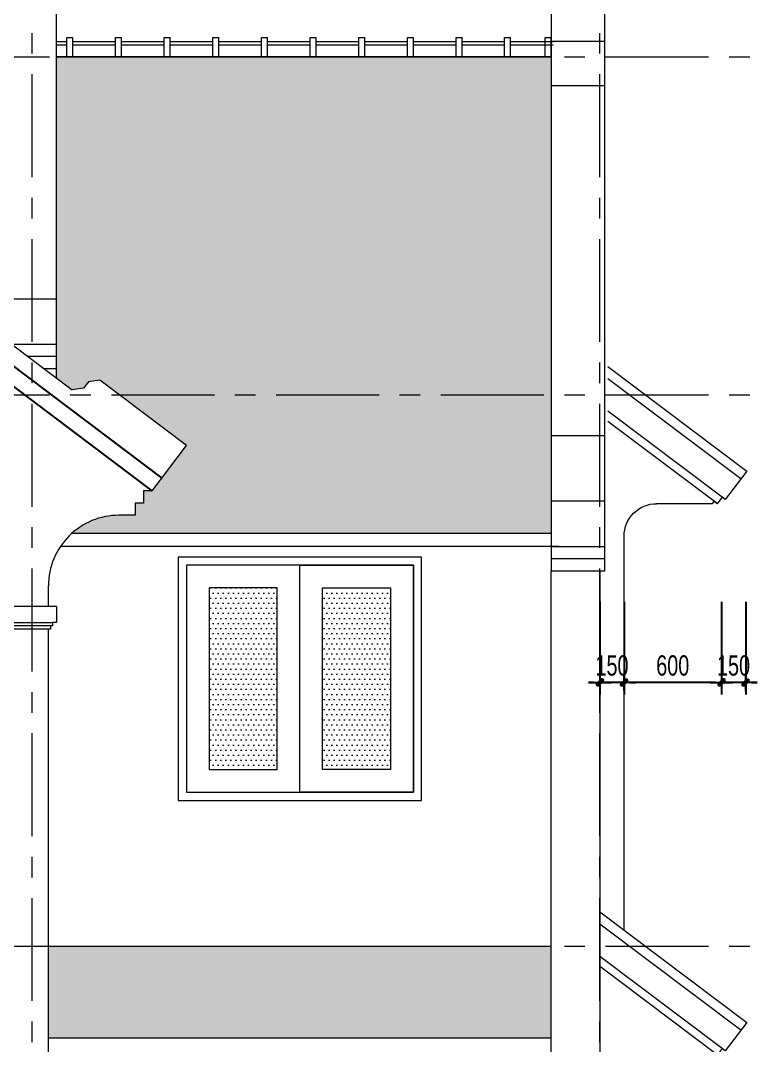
# Model space of a CAD drawing. Header units: inches. Extents: x 88947 to 296847, y 35049 to 161062.
# Drawn here: x 164875 to 169433, y 129618 to 135939 of the extents above; entities that cross this region are included whole.
import ezdxf
from ezdxf.xclip import XClip

# ---------------------------------------------------------------- set-up
doc = ezdxf.new("R2010")
doc.units = ezdxf.units.IN
doc.header["$MEASUREMENT"] = 0
doc.header["$XCLIPFRAME"] = 0
doc.header["$PDMODE"] = 1
doc.linetypes.add('ACAD_ISO03W100', pattern=[30, 12, -18])
doc.linetypes.add('CENTER', pattern=[50.8, 31.75, -6.35, 6.35, -6.35])
for name, color, linetype, lineweight in [('A-Dims', 145, 'Continuous', 25), ('CUA', 42, 'Continuous', 20), ('DIM', 7, 'Continuous', 25), ('HACTH', 8, 'Continuous', 5), ('HATCH', 8, 'Continuous', 5), ('KHUNG 1', 6, 'Continuous', 70), ('THAY', 3, 'Continuous', 18), ('TRUC', 252, 'ACAD_ISO03W100', 13)]:
    doc.layers.add(name, color=color, linetype=linetype, lineweight=lineweight)
doc.styles.add('VNI-HELVE-CONDENSE', font='VNARIAL.TTF', dxfattribs={"width": 0.7})
doc.dimstyles.new('TAS-100', dxfattribs={"dimscale": 50, "dimtxt": 2.5, "dimasz": 0.7, "dimexe": 1.5, "dimexo": 1.5, "dimgap": 0.8, "dimtad": 1, "dimdec": 0, "dimzin": 3, "dimdsep": 46, "dimtxsty": 'VNI-HELVE-CONDENSE', "dimblk": 'TICK', "dimcen": 2.5, "dimclrt": 71, "dimazin": 2, "dimtfac": 0.75, "dimtdec": 0, "dimtix": 1, "dimtmove": 2, "dimatfit": 2, "dimldrblk": 'TICK123', "dimfxl": 1.5, "dimtolj": 1, "dimtzin": 0, "dimarcsym": 0})

# ---------------------------------------------------------------- blocks, each defined once
blk = doc.blocks.new('TICK')
at = {"layer": 'A-Dims', "color": 1}
for p, q in [((-2, 0), (2, 0)), ((0, 1.5), (0, -1.5))]:
    blk.add_line(p, q, dxfattribs=at)
at = {"layer": 'A-Dims', "color": 1, "const_width": 0.788}
blk.add_lwpolyline([(-0.33, -0.35), (0.38, 0.38)], dxfattribs=at)
at = {"layer": 'A-Dims', "color": 1, "const_width": 0.394}
for points in [[(0.24, 0.52, -0.414214), (0.52, 0.52, -1)], [(0.52, 0.52, -0.414214), (0.52, 0.24, -1)], [(-0.47, -0.21, 0.414214), (-0.47, -0.49, 1)], [(-0.47, -0.49, 0.414214), (-0.19, -0.49, 1)]]:
    blk.add_lwpolyline(points, format="xyb", dxfattribs=at)
blk = doc.blocks.new('*D933')
at = {"layer": 'Defpoints', "color": 0}
for p in [(168597.7, 132430.3), (169197.3, 132430.3), (168597.7, 131857.4)]:
    blk.add_point(p, dxfattribs=at)
at = {"layer": 'DIM', "color": 0, "lineweight": -2}
for p, q in [((168597.7, 132355.3), (168597.7, 131782.4)), ((169197.3, 132355.3), (169197.3, 131782.4)), ((169162.3, 131857.4), (168632.7, 131857.4))]:
    blk.add_line(p, q, dxfattribs=at)
at = {"layer": 'DIM', "color": 0, "lineweight": -2, "xscale": 35, "yscale": 35, "zscale": 35, "rotation": 180}
blk.add_blockref('TICK', (168597.7, 131857.4), dxfattribs=at)
at = {"layer": 'DIM', "color": 0, "lineweight": -2, "xscale": 35, "yscale": 35, "zscale": 35}
blk.add_blockref('TICK', (169197.3, 131857.4), dxfattribs=at)
at = {"layer": 'DIM', "color": 71, "insert": (168897.5, 131961.2), "char_height": 125, "attachment_point": 5, "style": 'VNI-HELVE-CONDENSE'}
blk.add_mtext('\\A1;600', dxfattribs=at)
blk = doc.blocks.new('TICK123')
at = {"layer": 'A-Dims', "color": 1}
blk.add_lwpolyline([(0.05, 0, 0, 0.84, 0), (-2.11, 0, 8.4, 8.4, 0)], format="xyseb", dxfattribs=at)
blk = doc.blocks.new('*D934')
at = {"layer": 'Defpoints', "color": 0}
for p in [(168447.7, 132430.3), (168597.7, 132430.3), (168447.7, 131857.4)]:
    blk.add_point(p, dxfattribs=at)
at = {"layer": 'DIM', "color": 0, "lineweight": -2}
for p, q in [((168447.7, 132355.3), (168447.7, 131782.4)), ((168597.7, 132355.3), (168597.7, 131782.4)), ((168412.7, 131857.4), (168377.7, 131857.4)), ((168597.7, 131857.4), (168447.7, 131857.4)), ((168632.7, 131857.4), (168667.7, 131857.4))]:
    blk.add_line(p, q, dxfattribs=at)
at = {"layer": 'DIM', "color": 0, "lineweight": -2, "xscale": 35, "yscale": 35, "zscale": 35}
blk.add_blockref('TICK', (168447.7, 131857.4), dxfattribs=at)
at = {"layer": 'DIM', "color": 0, "lineweight": -2, "xscale": 35, "yscale": 35, "zscale": 35, "rotation": 180}
blk.add_blockref('TICK', (168597.7, 131857.4), dxfattribs=at)
at = {"layer": 'DIM', "color": 71, "insert": (168522.7, 131961.2), "char_height": 125, "attachment_point": 5, "style": 'VNI-HELVE-CONDENSE'}
blk.add_mtext('\\A1;150', dxfattribs=at)
blk = doc.blocks.new('*D935')
at = {"layer": 'Defpoints', "color": 0}
for p in [(169197.3, 132430.3), (169347.3, 132430.3), (169197.3, 131857.4)]:
    blk.add_point(p, dxfattribs=at)
at = {"layer": 'DIM', "color": 0, "lineweight": -2}
for p, q in [((169197.3, 132355.3), (169197.3, 131782.4)), ((169347.3, 132355.3), (169347.3, 131782.4)), ((169162.3, 131857.4), (169127.3, 131857.4)), ((169347.3, 131857.4), (169197.3, 131857.4)), ((169382.3, 131857.4), (169417.3, 131857.4))]:
    blk.add_line(p, q, dxfattribs=at)
at = {"layer": 'DIM', "color": 0, "lineweight": -2, "xscale": 35, "yscale": 35, "zscale": 35}
blk.add_blockref('TICK', (169197.3, 131857.4), dxfattribs=at)
at = {"layer": 'DIM', "color": 0, "lineweight": -2, "xscale": 35, "yscale": 35, "zscale": 35, "rotation": 180}
blk.add_blockref('TICK', (169347.3, 131857.4), dxfattribs=at)
at = {"layer": 'DIM', "color": 71, "insert": (169272.3, 131961.2), "char_height": 125, "attachment_point": 5, "style": 'VNI-HELVE-CONDENSE'}
blk.add_mtext('\\A1;150', dxfattribs=at)
blk = doc.blocks.new('*D3781')
at = {"layer": 'Defpoints', "color": 0}
for p in [(168597.7, 132430.3), (169197.3, 132430.3), (168597.7, 131857.4)]:
    blk.add_point(p, dxfattribs=at)
at = {"layer": 'DIM', "color": 0, "lineweight": -2}
for p, q in [((168597.7, 132355.3), (168597.7, 131782.4)), ((169197.3, 132355.3), (169197.3, 131782.4)), ((169162.3, 131857.4), (168632.7, 131857.4))]:
    blk.add_line(p, q, dxfattribs=at)
at = {"layer": 'DIM', "color": 0, "lineweight": -2, "xscale": 35, "yscale": 35, "zscale": 35, "rotation": 180}
blk.add_blockref('TICK', (168597.7, 131857.4), dxfattribs=at)
at = {"layer": 'DIM', "color": 0, "lineweight": -2, "xscale": 35, "yscale": 35, "zscale": 35}
blk.add_blockref('TICK', (169197.3, 131857.4), dxfattribs=at)
at = {"layer": 'DIM', "color": 71, "insert": (168897.5, 131961.2), "char_height": 125, "attachment_point": 5, "style": 'VNI-HELVE-CONDENSE'}
blk.add_mtext('\\A1;600', dxfattribs=at)
blk = doc.blocks.new('*D3782')
at = {"layer": 'Defpoints', "color": 0}
for p in [(168447.7, 132430.3), (168597.7, 132430.3), (168447.7, 131857.4)]:
    blk.add_point(p, dxfattribs=at)
at = {"layer": 'DIM', "color": 0, "lineweight": -2}
for p, q in [((168447.7, 132355.3), (168447.7, 131782.4)), ((168597.7, 132355.3), (168597.7, 131782.4)), ((168412.7, 131857.4), (168377.7, 131857.4)), ((168597.7, 131857.4), (168447.7, 131857.4)), ((168632.7, 131857.4), (168667.7, 131857.4))]:
    blk.add_line(p, q, dxfattribs=at)
at = {"layer": 'DIM', "color": 0, "lineweight": -2, "xscale": 35, "yscale": 35, "zscale": 35}
blk.add_blockref('TICK', (168447.7, 131857.4), dxfattribs=at)
at = {"layer": 'DIM', "color": 0, "lineweight": -2, "xscale": 35, "yscale": 35, "zscale": 35, "rotation": 180}
blk.add_blockref('TICK', (168597.7, 131857.4), dxfattribs=at)
at = {"layer": 'DIM', "color": 71, "insert": (168522.7, 131961.2), "char_height": 125, "attachment_point": 5, "style": 'VNI-HELVE-CONDENSE'}
blk.add_mtext('\\A1;150', dxfattribs=at)
blk = doc.blocks.new('*D3783')
at = {"layer": 'Defpoints', "color": 0}
for p in [(169197.3, 132430.3), (169347.3, 132430.3), (169197.3, 131857.4)]:
    blk.add_point(p, dxfattribs=at)
at = {"layer": 'DIM', "color": 0, "lineweight": -2}
for p, q in [((169197.3, 132355.3), (169197.3, 131782.4)), ((169347.3, 132355.3), (169347.3, 131782.4)), ((169162.3, 131857.4), (169127.3, 131857.4)), ((169347.3, 131857.4), (169197.3, 131857.4)), ((169382.3, 131857.4), (169417.3, 131857.4))]:
    blk.add_line(p, q, dxfattribs=at)
at = {"layer": 'DIM', "color": 0, "lineweight": -2, "xscale": 35, "yscale": 35, "zscale": 35}
blk.add_blockref('TICK', (169197.3, 131857.4), dxfattribs=at)
at = {"layer": 'DIM', "color": 0, "lineweight": -2, "xscale": 35, "yscale": 35, "zscale": 35, "rotation": 180}
blk.add_blockref('TICK', (169347.3, 131857.4), dxfattribs=at)
at = {"layer": 'DIM', "color": 71, "insert": (169272.3, 131961.2), "char_height": 125, "attachment_point": 5, "style": 'VNI-HELVE-CONDENSE'}
blk.add_mtext('\\A1;150', dxfattribs=at)
blk = doc.blocks.new('A$C4CB34AEF')
at = {"layer": 'HACTH'}
h = blk.add_hatch(dxfattribs=at)
h.set_pattern_fill('DOTS', color=256, scale=500, style=0)
h.set_pattern_definition([(0, (-1310, -1310), (15.625, 31.25), [0, -31.25])])
h.paths.add_polyline_path([(-890, -190), (-1310, -190), (-1310, -1310), (-890, -1310)])
h = blk.add_hatch(dxfattribs=at)
h.set_pattern_fill('DOTS', color=256, scale=500, style=0)
h.set_pattern_definition([(0, (-610, -1310), (15.625, 31.25), [0, -31.25])])
h.paths.add_polyline_path([(-610, -190), (-190, -190), (-190, -1310), (-610, -1310)])
at = {"layer": 'CUA'}
for points in [[(-1500, 0), (0, 0), (0, -1500), (-1500, -1500)], [(-750, -50), (-1450, -50), (-1450, -1450), (-750, -1450)], [(-750, -50), (-50, -50), (-50, -1450), (-750, -1450)], [(-890, -190), (-1310, -190), (-1310, -1310), (-890, -1310)], [(-610, -190), (-190, -190), (-190, -1310), (-610, -1310)]]:
    blk.add_lwpolyline(points, close=True, dxfattribs=at)
blk.add_lwpolyline([(-50, -50), (-50, -1450), (-1450, -1450), (-1450, -50), (-50, -50)], dxfattribs=at)
blk = doc.blocks.new('A$C4EF03B2E')
at = {"layer": 'THAY'}
for points in [[(-50, 7424.4), (-905.8, 6779.5), (-773.7, 6604.5), (-753.8, 6619.6), (-723.5, 6579.5), (-703.6, 6594.6), (-692.2, 6579.5), (-350, 6579.5)], [(-869.8, 6731.8), (-50, 7349.6)], [(-753.8, 6619.6), (-50, 7149.9)], [(-723.5, 6579.6), (-50, 7087.1)], [(0, 4062.1), (-905.8, 3379.5), (-773.7, 3204.5), (-753.8, 3219.6), (-723.5, 3179.5), (-703.6, 3194.6), (-692.2, 3179.5), (-350, 3179.5)], [(-869.8, 3331.8), (0, 3987.2)], [(-753.8, 3219.6), (0, 3787.6)], [(-723.5, 3179.6), (-5.8, 3720.4)]]:
    blk.add_lwpolyline(points, dxfattribs=at)
for points in [[(-150, 3949.1), (-150, 6379.5, 0.414214), (-350, 6579.5)], [(0, 2650), (0, 2650), (-150, 2650), (-150, 2979.5, 0.414214), (-350, 3179.5)]]:
    blk.add_lwpolyline(points, format="xyb", dxfattribs=at)
blk = doc.blocks.new('A$C15DE5CD6')
at = {"layer": 'THAY'}
for points in [[(300, 429.5), (0, 429.5)], [(300, 150), (0, 150)], [(300, 75), (0, 75)], [(300, 0), (0, 0)], [(300, -434), (0, -434)]]:
    blk.add_lwpolyline(points, dxfattribs=at)

msp = doc.modelspace()

# ---------------------------------------------------------------- hatches: boundary and pattern name
at = {"layer": 'HACTH'}
h = msp.add_hatch(dxfattribs=at)
h.set_pattern_fill('TILE_02', color=256, scale=100, style=0, pattern_type=2)
h.set_pattern_definition([(0, (165272.21, 133233.76), (200, 100), [25, -175]), (0, (165272.21, 133246.26), (200, 100), [25, -75]), (0, (165372.21, 133258.76), (200, 100), [25, -175]), (0, (165222.21, 133196.26), (200, 100), [12.5, -100, 12.5, -75]), (45, (165234.71, 133221.26), (0, 100), [17.6777, -265.165]), (45, (165222.21, 133258.76), (0, 100), [12.63, -270.2127]), (45, (165222.21, 133271.26), (0, 100), [15.15, -267.6927]), (135, (165347.21, 133271.26), (0, 100), [15.15, -267.6927]), (135, (165347.21, 133258.76), (0, 100), [12.63, -270.2127]), (135, (165334.71, 133221.26), (0, 100), [17.6777, -265.165]), (26.565, (165247.21, 133221.26), (5e-05, 100), [27.951, -195.656]), (26.565, (165247.21, 133233.76), (5e-05, 100), [27.951, -195.656]), (26.565, (165197.21, 133246.26), (5e-05, 100), [27.951, -195.656]), (26.565, (165197.21, 133258.76), (5e-05, 100), [27.951, -195.656]), (63.435, (165222.21, 133196.257), (-5e-05, 100), [27.951, -419.2627]), (63.435, (165234.71, 133196.257), (-5e-05, 100), [27.951, -419.2627]), (116.565, (165334.71, 133196.257), (5e-05, 100), [27.951, -419.2627]), (116.565, (165347.21, 133196.257), (5e-05, 100), [27.951, -419.2627]), (153.435, (165322.21, 133221.26), (-5e-05, 100), [27.951, -195.656]), (153.435, (165322.21, 133233.76), (-5e-05, 100), [27.951, -195.656]), (153.435, (165372.21, 133246.26), (-5e-05, 100), [27.951, -195.656]), (153.435, (165372.21, 133258.76), (-5e-05, 100), [27.951, -195.656]), (82.875, (165222.211, 133196.257), (-2.5e-05, 100.000016), [100.7782, -1511.6733]), (97.125, (165347.211, 133196.257), (2.5e-05, 100.000016), [100.7782, -1511.6733])])
h.paths.add_polyline_path([(168147.7, 135714.7), (165097.7, 135714.7), (165097.7, 133733), (165193, 133661.2), (165263.1, 133671.1), (165293.2, 133711), (165363.2, 133720.9), (165483.4, 133630.3), (168147.7, 133630.3)])
h.paths.add_polyline_path([(168147.7, 133630.3), (165483.4, 133630.3), (165898.2, 133317.7), (165687.6, 133038.1), (165687.6, 133038.1), (165632.3, 133038.1), (165632.3, 132963.1), (165582.3, 132963.1), (165582.3, 132888.1), (165479, 132888.1, 0.184662), (165190.3, 132775.8), (168147.7, 132775.8)])
at = {"layer": 'HATCH'}
h = msp.add_hatch(dxfattribs=at)
h.set_pattern_fill('TILE_02', color=256, scale=100, style=0, pattern_type=2)
h.set_pattern_definition([(0, (165222.21, 130123.33), (200, 100), [25, -175]), (0, (165222.21, 130135.83), (200, 100), [25, -75]), (0, (165322.21, 130148.33), (200, 100), [25, -175]), (0, (165172.21, 130085.83), (200, 100), [12.5, -100, 12.5, -75]), (45, (165184.71, 130110.834), (0, 100), [17.678, -265.165]), (45, (165172.21, 130148.334), (0, 100), [12.63, -270.213]), (45, (165172.21, 130160.834), (0, 100), [15.15, -267.693]), (135, (165297.21, 130160.834), (0, 100), [15.15, -267.693]), (135, (165297.21, 130148.334), (0, 100), [12.63, -270.213]), (135, (165284.71, 130110.834), (0, 100), [17.678, -265.165]), (26.565, (165197.21, 130110.83), (5e-05, 100), [27.951, -195.656]), (26.565, (165197.21, 130123.33), (5e-05, 100), [27.951, -195.656]), (26.565, (165147.21, 130135.83), (5e-05, 100), [27.951, -195.656]), (26.565, (165147.21, 130148.33), (5e-05, 100), [27.951, -195.656]), (63.435, (165172.21, 130085.834), (-5e-05, 100), [27.951, -419.2627]), (63.435, (165184.71, 130085.834), (-5e-05, 100), [27.951, -419.2627]), (116.565, (165284.71, 130085.834), (5e-05, 100), [27.951, -419.2627]), (116.565, (165297.21, 130085.834), (5e-05, 100), [27.951, -419.263]), (153.435, (165272.21, 130110.83), (-5e-05, 100), [27.951, -195.656]), (153.435, (165272.21, 130123.33), (-5e-05, 100), [27.951, -195.656]), (153.435, (165322.21, 130135.83), (-5e-05, 100), [27.951, -195.656]), (153.435, (165322.21, 130148.33), (-5e-05, 100), [27.951, -195.656]), (82.875, (165172.211, 130085.834), (-2.5e-05, 100.000016), [100.778, -1511.6733]), (97.125, (165297.211, 130085.834), (2.5e-05, 100.000016), [100.778, -1511.6733])])
h.paths.add_polyline_path([(168147.9, 130018.2), (165047.7, 130018.2), (165047.7, 129665.4), (168147.9, 129665.4)])
h.paths.add_polyline_path([(168147.9, 130230.2), (165047.7, 130230.3), (165047.7, 130018.2), (168147.9, 130018.2)])

# ---------------------------------------------------------------- linework, layer by layer
at = {"layer": 'Defpoints'}
for points in [[(165747.8, 133118), (162247.7, 135755.5), (158747.7, 133118)], [(165687.6, 133038.1), (162247.7, 135630.3), (158807.9, 133038.1)]]:
    msp.add_lwpolyline(points, dxfattribs=at)
at = {"layer": 'THAY'}
for p, q in [((165097.7, 135810.3), (165160.7, 135810.3)), ((165097.7, 135788.4), (165160.7, 135788.4)), ((165160.7, 135714.7), (165160.7, 135835)), ((165160.7, 135835), (165197.7, 135835)), ((165197.7, 135810.3), (165460.7, 135810.3)), ((165197.7, 135788.4), (165460.7, 135788.4)), ((165460.7, 135714.7), (165460.7, 135835)), ((165460.7, 135835), (165497.7, 135835)), ((165497.7, 135810.3), (165760.7, 135810.3)), ((165497.7, 135788.4), (165760.7, 135788.4)), ((165760.7, 135714.7), (165760.7, 135835)), ((165760.7, 135835), (165797.7, 135835)), ((165797.7, 135810.3), (166060.7, 135810.3)), ((165797.7, 135788.4), (166060.7, 135788.4)), ((166060.7, 135714.7), (166060.7, 135835)), ((166060.7, 135835), (166097.7, 135835)), ((166097.7, 135810.3), (166360.7, 135810.3)), ((166097.7, 135788.4), (166360.7, 135788.4)), ((166360.7, 135714.7), (166360.7, 135835)), ((166360.7, 135835), (166397.7, 135835)), ((166397.7, 135810.3), (166660.7, 135810.3)), ((166397.7, 135788.4), (166660.7, 135788.4)), ((166660.7, 135714.7), (166660.7, 135835)), ((166660.7, 135835), (166697.7, 135835)), ((166697.7, 135810.3), (166960.7, 135810.3)), ((166697.7, 135788.4), (166960.7, 135788.4)), ((166960.7, 135714.7), (166960.7, 135835)), ((166960.7, 135835), (166997.7, 135835)), ((166997.7, 135810.3), (167260.7, 135810.3)), ((166997.7, 135788.4), (167260.7, 135788.4)), ((167260.7, 135714.7), (167260.7, 135835)), ((167260.7, 135835), (167297.7, 135835)), ((167297.7, 135810.3), (167560.7, 135810.3)), ((167297.7, 135788.4), (167560.7, 135788.4)), ((167560.7, 135714.7), (167560.7, 135835)), ((167560.7, 135835), (167597.7, 135835)), ((167597.7, 135810.3), (167860.7, 135810.3)), ((167597.7, 135788.4), (167860.7, 135788.4)), ((167860.7, 135714.7), (167860.7, 135835)), ((167860.7, 135835), (167897.7, 135835)), ((167897.7, 135810.3), (168160.7, 135810.3)), ((167897.7, 135788.4), (168160.7, 135788.4)), ((168110.7, 135714.7), (168110.7, 135835)), ((168110.7, 135835), (168147.7, 135835))]:
    msp.add_line(p, q, dxfattribs=at)
for points in [[(165097.7, 133733), (165097.7, 136487.9)], [(168477.7, 135587.9), (168477.7, 136113.7), (168147.7, 136113.7), (168147.7, 135587.9)], [(165197.7, 135714.7), (165197.7, 135835)], [(165497.7, 135714.7), (165497.7, 135835)], [(165797.7, 135714.7), (165797.7, 135835)], [(166097.7, 135714.7), (166097.7, 135835)], [(166397.7, 135714.7), (166397.7, 135835)], [(166697.7, 135714.7), (166697.7, 135835)], [(166997.7, 135714.7), (166997.7, 135835)], [(167297.7, 135714.7), (167297.7, 135835)], [(167597.7, 135714.7), (167597.7, 135835)], [(167897.7, 135714.7), (167897.7, 135835)], [(168147.7, 135714.7), (168147.7, 135835)], [(168147.7, 135812.3), (168477.7, 135812.3)], [(165097.7, 135714.7), (168147.7, 135714.7)], [(168147.7, 135714.7), (165097.7, 135714.7)], [(168147.7, 135714.7), (168147.7, 132546), (168477.7, 132546), (168477.7, 135587.9)], [(162647.7, 135579.3), (165193, 133661.2)], [(168147.7, 135538.5), (168477.7, 135538.5)], [(168147.7, 135538.5), (168477.7, 135538.5)], [(165687.6, 133038.1), (162513.1, 135430.3), (161982.3, 135430.3), (158807.9, 133038.1)], [(165687.6, 133038.1), (165898.2, 133317.7), (165363.2, 133720.9), (165293.2, 133711), (165263.1, 133671.1), (165193, 133661.2)], [(168147.7, 133379.7), (168477.7, 133379.7)], [(165687.6, 133038.1), (165632.3, 133038.1), (165632.3, 132963.1), (165582.3, 132963.1), (165582.3, 132888.1), (165479.1, 132888.1)], [(168147.7, 132976.5), (168477.7, 132976.5)], [(168147.7, 132775.8), (165190.3, 132775.8)], [(168197.7, 132696), (165121.2, 132696)], [(168147.7, 132696), (168477.7, 132696)], [(168147.7, 132621), (168477.7, 132621)], [(168147.7, 126930.3), (168147.7, 132546), (168447.7, 132546), (168447.7, 126930.3)], [(168147.7, 132546), (168477.7, 132546)], [(165047.7, 132326), (165047.7, 132454.1)], [(165097.6, 132326), (164697.7, 132326)], [(165097.6, 132326), (165097.6, 132226), (165072.6, 132226), (165072.6, 132206), (165047.6, 132206)], [(164722.7, 132226), (165072.6, 132226)], [(165047.6, 132206), (164747.7, 132206)], [(165060.1, 132206), (165060.1, 132186), (164747.7, 132186)], [(165047.7, 126930.3), (165047.7, 132186)], [(165047.7, 130230.3), (168147.9, 130230.2)], [(165047.7, 129665.4), (168147.9, 129665.4)]]:
    msp.add_lwpolyline(points, dxfattribs=at)
msp.add_arc((165481.5, 132454.4), 433.8, 89.98466, 180.03704, dxfattribs=at)
at = {"layer": 'TRUC', "linetype": 'CENTER', "ltscale": 20}
for points in [[(164947.7, 125828.9), (164947.7, 137808.8)], [(168447.7, 125828.9), (168447.7, 137808.8)], [(153243.2, 135714.7), (171717.3, 135714.7)], [(153243.2, 133630.3), (171717.3, 133630.3)], [(153243.2, 130230.3), (171717.3, 130230.3)]]:
    msp.add_lwpolyline(points, dxfattribs=at)

# ---------------------------------------------------------------- block references
at = {"layer": 'HACTH', "xscale": -1}
msp.add_blockref('A$C4CB34AEF', (165847.7, 132630.3), dxfattribs=at)
at = {"layer": 'HATCH'}
ref = msp.add_blockref('A$C15DE5CD6', (165097.7, 133793.5), dxfattribs=dict(at, xscale=-1))
XClip(ref).set_block_clipping_path([(-95.2964129765, -132.246444767), (368.5610420023, 217.2952191026), (368.5610420023, 770.93204429), (-113.4154674062, 770.93204429), (-113.4154674062, 17.4735727556)])
at = {"layer": 'KHUNG 1', "xscale": -1}
msp.add_blockref('A$C4EF03B2E', (168447.7, 126380.3), dxfattribs=at)

# ---------------------------------------------------------------- dimensions: what is measured, and where the dimension line sits
at = {"layer": 'DIM'}
for base, p1, p2, picture, middle in [((168447.7, 131857.4), (168597.7, 132430.3), (168447.7, 132430.3), '*D934', (168522.7, 131961.2)), ((168447.7, 131857.4), (168597.7, 132430.3), (168447.7, 132430.3), '*D3782', (168522.7, 131961.2)), ((168597.7, 131857.4), (169197.3, 132430.3), (168597.7, 132430.3), '*D933', (168897.5, 131961.2)), ((168597.7, 131857.4), (169197.3, 132430.3), (168597.7, 132430.3), '*D3781', (168897.5, 131961.2)), ((169197.3, 131857.4), (169347.3, 132430.3), (169197.3, 132430.3), '*D935', (169272.3, 131961.2)), ((169197.3, 131857.4), (169347.3, 132430.3), (169197.3, 132430.3), '*D3783', (169272.3, 131961.2))]:
    dim = msp.add_linear_dim(base=base, p1=p1, p2=p2, angle=180, dimstyle='TAS-100', dxfattribs=at)
    dim.commit()
    dim.dimension.update_dxf_attribs({"geometry": picture, "text_midpoint": middle})

doc.saveas('drawing.dxf')
